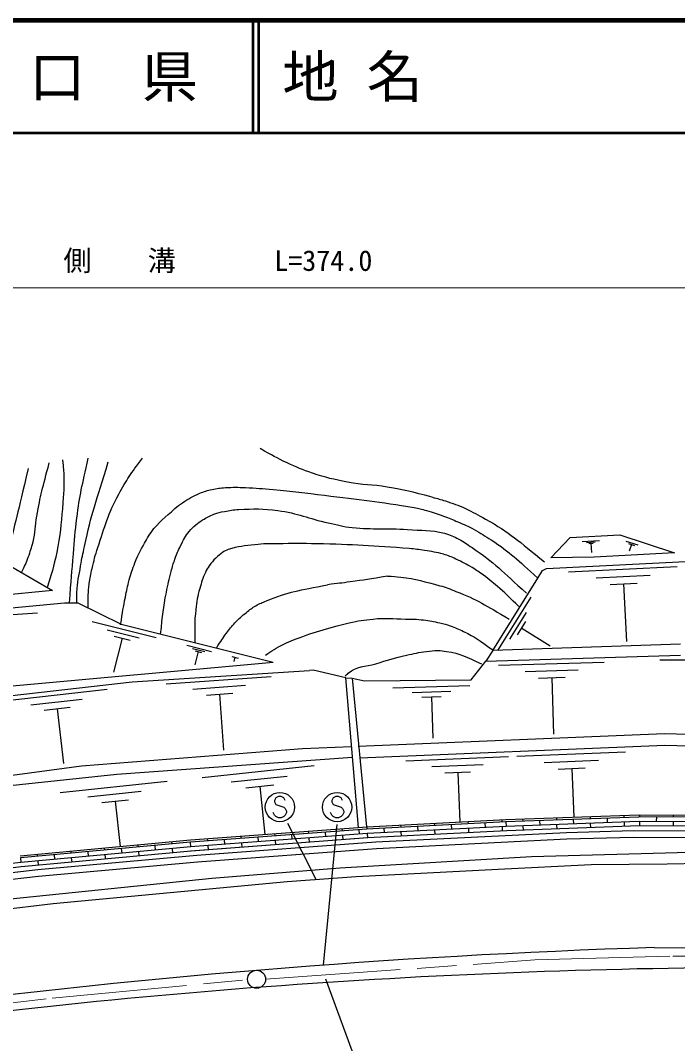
# Model space of a CAD drawing. Units: millimetres, scale not verified. Extents: x 40000 to 680000, y 20000 to 380000.
# Drawn here: x 347102 to 405509, y 289045 to 380000 of the extents above; entities that cross this region are included whole.
import ezdxf
from ezdxf.enums import TextEntityAlignment as Align

# ---------------------------------------------------------------- set-up
doc = ezdxf.new("R2010")
doc.units = ezdxf.units.MM
doc.header["$LTSCALE"] = 1000
doc.linetypes.add('CHAIN', pattern=[18.5, 12, -1.5, 3.5, -1.5])
for name, color, linetype, lineweight in [('M-BGD', 7, 'Continuous', 25), ('M-BMK', 2, 'CHAIN', 13), ('M-BMK-SRVR', 3, 'Continuous', 25), ('M-STR-HTXT', 7, 'Continuous', 13), ('M-STR-STRC', 7, 'Continuous', 25), ('M-STR-STRD', 7, 'Continuous', 25), ('M-TTL', 2, 'Continuous', 140), ('M-TTL-LINE', 7, 'Continuous', 50)]:
    doc.layers.add(name, color=color, linetype=linetype, lineweight=lineweight)
doc.layers.add('M-TTL-TXT', color=7, linetype='Continuous')
doc.styles.add('ＭＳ ゴシック', font='')
doc.styles.get('ＭＳ ゴシック').set_extended_font_data('MS Gothic')

msp = doc.modelspace()

# ---------------------------------------------------------------- linework, layer by layer
at = {"layer": 'M-BGD'}
for p, q in [((394242, 332227), (395969, 334021)), ((395969, 334021), (400375, 334264)), ((400375, 334264), (405224, 332670)), ((397030, 333679), (398578, 333764)), ((397423, 333597), (398197, 333640)), ((397622, 333504), (398009, 333526)), ((397816, 333515), (397861, 332689)), ((400916, 333722), (401988, 333370)), ((401137, 333492), (401673, 333315)), ((401405, 333403), (401217, 332832)), ((344408, 332543), (349955, 329307)), ((398095, 332294), (394242, 332227)), ((405224, 332670), (398095, 332294)), ((393091, 330426), (393515, 331103)), ((393515, 331103), (393853, 331273)), ((393853, 331273), (407400, 331950)), ((395826, 330971), (405468, 331453)), ((389077, 324001), (393091, 330426)), ((398268, 330449), (403089, 330690)), ((349955, 329307), (336390, 328025)), ((399506, 329866), (401916, 329987)), ((400711, 329926), (400968, 324784)), ((389543, 323992), (392512, 328743)), ((335955, 326770), (351012, 328225)), ((351012, 328225), (352190, 328222)), ((352190, 328222), (356043, 326329)), ((339576, 326756), (348621, 327326)), ((353477, 326557), (359168, 325136)), ((390602, 324982), (392086, 327358)), ((391290, 325378), (392032, 326566)), ((354805, 325823), (357650, 325112)), ((356043, 326329), (369555, 322954)), ((391661, 325972), (394195, 324389)), ((356133, 325088), (355375, 322052)), ((355421, 325265), (356844, 324910)), ((361877, 324459), (364091, 323906)), ((362393, 324173), (363501, 323897)), ((362910, 323887), (362615, 322706)), ((362633, 323957), (363187, 323818)), ((389077, 324001), (388483, 323051)), ((405768, 324538), (389077, 324001)), ((333232, 319673), (369555, 322954)), ((365893, 323456), (366445, 323318)), ((366169, 323387), (366077, 323019)), ((387165, 321367), (388483, 323051)), ((388483, 323051), (405784, 323564)), ((389600, 322684), (398994, 322963)), ((403948, 323171), (413400, 323137)), ((357023, 321197), (372795, 322214)), ((373125, 322243), (372795, 322214)), ((376032, 321564), (373125, 322243)), ((391967, 322128), (396664, 322267)), ((333063, 318488), (357023, 321197)), ((360048, 321014), (369380, 321684)), ((376032, 321564), (376581, 321536)), ((377135, 308260), (376032, 321564)), ((376581, 321536), (377682, 321282)), ((376581, 321536), (377850, 308313)), ((377682, 321282), (387165, 321367)), ((393160, 321536), (395509, 321606)), ((394334, 321571), (394483, 316561)), ((345654, 319509), (354801, 320543)), ((362426, 320559), (367092, 320894)), ((363637, 320021), (365970, 320188)), ((380193, 320671), (387057, 320875)), ((381922, 320265), (385354, 320366)), ((348010, 319158), (352583, 319675)), ((364804, 320104), (365161, 315127)), ((382794, 319832), (384510, 319883)), ((383652, 319858), (383760, 316197)), ((349222, 318677), (351509, 318936)), ((350365, 318807), (350917, 313928)), ((404360, 316568), (377123, 315446)), ((424996, 316014), (404360, 316568)), ((352536, 313747), (372179, 315271)), ((372179, 315271), (376540, 315445)), ((404367, 315530), (377264, 314413)), ((391224, 314588), (400877, 314986)), ((424966, 314977), (404367, 315530)), ((355669, 312985), (376616, 314517)), ((381350, 314181), (390484, 314557)), ((383659, 313666), (388226, 313854)), ((393664, 314044), (398490, 314243)), ((334502, 310783), (355669, 312985)), ((346355, 312900), (352536, 313747)), ((363260, 312698), (373222, 313758)), ((384826, 313104), (387109, 313199)), ((385967, 313151), (386149, 308741)), ((394897, 313450), (397310, 313549)), ((396104, 313500), (396282, 309173)), ((350640, 311354), (360137, 312365)), ((365821, 312299), (370802, 312829)), ((367137, 311767), (369627, 312032)), ((353081, 310974), (357830, 311479)), ((368382, 311899), (368836, 307637)), ((354336, 310467), (356710, 310720)), ((355523, 310593), (355952, 306563)), ((390233, 308951), (402065, 309385)), ((400733, 309336), (400740, 309136)), ((402065, 309385), (421024, 309294)), ((402125, 309385), (402124, 309186)), ((405125, 309370), (405124, 309172)), ((390250, 308752), (377869, 308116)), ((390286, 308354), (377907, 307717)), ((377917, 308318), (390233, 308951)), ((380890, 308470), (380900, 308272)), ((382398, 308349), (382418, 307949)), ((383886, 308624), (383896, 308426)), ((385394, 308503), (385415, 308103)), ((386882, 308779), (386892, 308580)), ((388390, 308657), (388411, 308257)), ((389878, 308933), (389888, 308734)), ((402069, 309184), (390242, 308751)), ((390248, 308752), (390262, 308352)), ((402075, 308784), (390259, 308352)), ((402120, 308386), (390321, 307954)), ((391739, 309006), (391747, 308806)), ((391761, 308407), (391776, 308008)), ((393246, 308861), (393260, 308462)), ((394737, 309116), (394745, 308916)), ((394759, 308516), (394774, 308117)), ((396243, 308971), (396258, 308571)), ((397735, 309226), (397742, 309026)), ((397757, 308626), (397772, 308227)), ((399241, 309081), (399256, 308681)), ((400755, 308736), (400770, 308337)), ((421020, 309094), (402076, 309186)), ((421012, 308694), (402098, 308786)), ((402122, 308786), (402120, 308386)), ((420991, 308294), (402120, 308386)), ((421005, 308294), (402120, 308386)), ((403624, 309179), (403622, 308779)), ((405122, 308772), (405120, 308372)), ((362204, 307140), (377917, 308318)), ((377876, 308116), (362206, 306940)), ((377928, 307719), (362211, 306539)), ((366699, 307477), (366714, 307278)), ((369691, 307702), (369706, 307503)), ((371202, 307615), (371232, 307216)), ((372683, 307926), (372698, 307727)), ((374193, 307839), (374223, 307441)), ((375674, 308150), (375689, 307952)), ((375719, 307553), (375749, 307154)), ((377185, 308064), (377215, 307665)), ((377869, 308116), (377869, 308115)), ((377894, 308315), (377904, 308118)), ((377907, 307717), (377907, 307717)), ((377924, 307718), (377945, 307319)), ((390321, 307955), (377945, 307319)), ((390321, 307954), (377945, 307318)), ((378698, 306973), (395631, 307820)), ((379402, 308195), (379422, 307795)), ((380920, 307872), (380941, 307473)), ((382439, 307550), (382439, 307549)), ((383917, 308026), (383937, 307627)), ((385435, 307704), (385435, 307703)), ((386913, 308180), (386933, 307781)), ((388431, 307858), (388431, 307857)), ((389909, 308334), (389929, 307935)), ((395631, 307820), (401558, 307989)), ((401558, 307989), (416713, 307905)), ((347084, 305743), (362204, 307140)), ((362220, 306941), (347103, 305544)), ((362254, 306542), (347140, 305146)), ((357541, 306709), (357560, 306510)), ((359053, 306648), (359090, 306250)), ((360529, 306986), (360547, 306786)), ((362174, 306937), (362211, 306539)), ((377980, 307321), (362216, 306138)), ((377945, 307318), (362287, 306144)), ((362781, 305788), (378698, 306973)), ((363708, 307253), (363723, 307054)), ((363753, 306655), (363783, 306256)), ((365219, 307166), (365249, 306767)), ((366744, 306879), (366774, 306480)), ((368210, 307390), (368240, 306992)), ((368270, 306593), (368270, 306591)), ((369736, 307104), (369766, 306705)), ((371262, 306817), (371262, 306816)), ((372728, 307328), (372757, 306929)), ((374253, 307042), (374253, 307040)), ((377218, 307264), (377218, 307264)), ((377245, 307266), (377245, 307265)), ((377945, 307319), (377945, 307318)), ((378735, 306384), (395655, 307230)), ((379443, 307396), (379443, 307395)), ((395655, 307230), (401565, 307398)), ((401565, 307398), (416712, 307314)), ((362287, 306144), (347178, 304747)), ((362287, 306144), (347178, 304747)), ((348579, 305881), (348598, 305682)), ((348641, 304518), (362781, 305788)), ((350092, 305820), (350128, 305422)), ((351567, 306157), (351585, 305958)), ((353079, 306096), (353116, 305698)), ((354554, 306433), (354572, 306234)), ((354609, 305836), (354646, 305438)), ((356066, 306372), (356103, 305974)), ((357596, 306112), (357633, 305714)), ((360584, 306388), (360621, 305990)), ((362287, 306144), (362287, 306143)), ((362829, 305199), (378735, 306384)), ((365279, 306368), (365279, 306367)), ((347134, 305145), (335264, 303738)), ((347178, 304747), (335296, 303339)), ((347104, 305544), (347141, 305146)), ((348635, 305284), (348671, 304885)), ((348699, 303930), (362829, 305199)), ((351622, 305560), (351659, 305161)), ((334366, 302827), (348641, 304518)), ((334401, 302332), (348699, 303930))]:
    msp.add_line(p, q, dxfattribs=at)
for points, knots in [([(351455, 328224), (351618, 330339), (351657, 330880), (351810, 332580), (351922, 333823), (351958, 334522), (352113, 335760), (352376, 337865), (352572, 338583), (353129, 341094)], [0, 0, 0, 0, 1, 1, 1, 2, 2, 2, 3, 3, 3, 3]), ([(353129, 327801), (353122, 328789), (353102, 329098), (353213, 329918), (353286, 330451), (353345, 330748), (353467, 331273), (353639, 332007), (353737, 332420), (353975, 333135), (354603, 335023), (354882, 336131), (355838, 337877), (356560, 339196), (356890, 339688), (357955, 341094)], [0, 0, 0, 0, 1, 1, 1, 2, 2, 2, 3, 3, 3, 4, 4, 4, 5, 5, 5, 5]), ([(383693, 337623), (381820, 338106), (381277, 338255), (379701, 338519), (378334, 338747), (377540, 338683), (376180, 338950), (374945, 339194), (374253, 339351), (373058, 339748), (372153, 340048), (371666, 340276), (370800, 340677), (369842, 341122), (369522, 341308), (368409, 341939)], [0, 0, 0, 0, 1, 1, 1, 2, 2, 2, 3, 3, 3, 4, 4, 4, 5, 5, 5, 5]), ([(347202, 330934), (347503, 331562), (347594, 331747), (347795, 332289), (347988, 332808), (348087, 333105), (348218, 333643), (348431, 334521), (348405, 335039), (348557, 335929), (348875, 337804), (349076, 338431), (349657, 340671)], [0, 0, 0, 0, 1, 1, 1, 2, 2, 2, 3, 3, 3, 4, 4, 4, 4]), ([(350843, 340925), (350898, 340529), (350901, 340409), (350927, 340078), (351017, 338934), (350957, 338285), (350868, 337141), (350748, 335604), (350703, 334735), (350419, 333220), (350149, 331777), (349997, 331261), (349488, 329579)], [0, 0, 0, 0, 1, 1, 1, 2, 2, 2, 3, 3, 3, 4, 4, 4, 4]), ([(352113, 328225), (352093, 328659), (352101, 328792), (352113, 329156), (352143, 330091), (352306, 330603), (352451, 331527), (352556, 332193), (352650, 332560), (352790, 333220), (353424, 336211), (353812, 337194), (354907, 340755)], [0, 0, 0, 0, 1, 1, 1, 2, 2, 2, 3, 3, 3, 4, 4, 4, 4]), ([(356007, 326277), (356192, 327459), (356235, 327779), (356431, 328733), (356553, 329330), (356607, 329669), (356769, 330257), (356936, 330862), (357046, 331197), (357277, 331781), (357604, 332606), (357873, 333031), (358293, 333813), (358441, 334087), (358536, 334236), (358717, 334490), (359394, 335443), (359974, 335814), (360833, 336607), (361076, 336831), (361238, 336928), (361511, 337115), (362072, 337499), (362414, 337682), (363035, 337961), (363445, 338146), (363696, 338202), (364135, 338300), (364592, 338402), (364854, 338440), (365321, 338469), (366014, 338513), (366405, 338500), (367099, 338469), (368059, 338427), (368597, 338391), (369554, 338300), (371343, 338130), (372343, 338011), (374126, 337792), (377241, 337409), (378992, 337225), (382085, 336691), (382519, 336616), (382759, 336550), (383185, 336437), (383792, 336278), (384119, 336143), (384709, 335929), (385212, 335748), (385489, 335634), (385979, 335421), (386549, 335174), (386876, 335047), (387419, 334744), (388028, 334404), (388358, 334193), (388943, 333813), (390697, 332674), (391222, 332092), (393091, 330426)], [0, 0, 0, 0, 1, 1, 1, 2, 2, 2, 3, 3, 3, 4, 4, 4, 5, 5, 5, 6, 6, 6, 7, 7, 7, 8, 8, 8, 9, 9, 9, 10, 10, 10, 11, 11, 11, 12, 12, 12, 13, 13, 13, 14, 14, 14, 15, 15, 15, 16, 16, 16, 17, 17, 17, 18, 18, 18, 19, 19, 19, 20, 20, 20, 20]), ([(383693, 337623), (384260, 337477), (384420, 337430), (384879, 337284), (385587, 337059), (385986, 336926), (386657, 336607), (387364, 336269), (387750, 336058), (388435, 335675), (390646, 334438), (391322, 333753), (393684, 331865)], [0, 0, 0, 0, 1, 1, 1, 2, 2, 2, 3, 3, 3, 4, 4, 4, 4]), ([(359563, 325431), (359754, 327204), (359781, 327716), (360071, 329156), (360219, 329887), (360299, 330299), (360495, 331019), (360613, 331453), (360680, 331696), (360833, 332119), (361004, 332593), (361115, 332854), (361341, 333305), (361601, 333822), (361747, 334119), (362103, 334575), (362305, 334833), (362446, 334956), (362696, 335167), (362913, 335351), (363046, 335442), (363289, 335591), (363667, 335822), (363894, 335932), (364305, 336099), (364654, 336241), (364866, 336282), (365236, 336353), (365728, 336446), (366006, 336502), (366506, 336522), (367861, 336577), (368634, 336621), (369977, 336437), (371765, 336192), (372701, 335718), (374465, 335337), (375289, 335159), (375742, 334990), (376581, 334913), (378493, 334738), (379577, 334876), (381492, 334744), (382785, 334655), (383540, 334733), (384794, 334405), (385311, 334270), (385591, 334145), (386064, 333897), (386552, 333642), (386792, 333442), (387249, 333135), (389296, 331763), (389894, 331067), (392075, 329071)], [0, 0, 0, 0, 1, 1, 1, 2, 2, 2, 3, 3, 3, 4, 4, 4, 5, 5, 5, 6, 6, 6, 7, 7, 7, 8, 8, 8, 9, 9, 9, 10, 10, 10, 11, 11, 11, 12, 12, 12, 13, 13, 13, 14, 14, 14, 15, 15, 15, 16, 16, 16, 17, 17, 17, 18, 18, 18, 18]), ([(391398, 327886), (390608, 328671), (390392, 328895), (389705, 329495), (389156, 329974), (388851, 330246), (388265, 330680), (387882, 330964), (387662, 331118), (387249, 331357), (386699, 331677), (386392, 331863), (385810, 332119), (385389, 332305), (385154, 332421), (384709, 332543), (384059, 332721), (383683, 332783), (383016, 332881), (382488, 332959), (382193, 333009), (381661, 333051), (378459, 333301), (376660, 333403), (373449, 333474), (372093, 333504), (371333, 333498), (369977, 333474), (369183, 333460), (368732, 333498), (367945, 333389), (367014, 333261), (366461, 333281), (365575, 332966), (365366, 332892), (365248, 332840), (365067, 332712), (364817, 332537), (364691, 332418), (364474, 332204), (364224, 331957), (364078, 331818), (363881, 331527), (363732, 331306), (363653, 331177), (363543, 330934), (363295, 330392), (363202, 330067), (363035, 329495), (362827, 328785), (362791, 328365), (362696, 327632), (362547, 326484), (362584, 326048), (362611, 324669)], [0, 0, 0, 0, 1, 1, 1, 2, 2, 2, 3, 3, 3, 4, 4, 4, 5, 5, 5, 6, 6, 6, 7, 7, 7, 8, 8, 8, 9, 9, 9, 10, 10, 10, 11, 11, 11, 12, 12, 12, 13, 13, 13, 14, 14, 14, 15, 15, 15, 16, 16, 16, 17, 17, 17, 18, 18, 18, 18]), ([(379714, 330595), (378119, 330333), (377702, 330258), (376406, 330084), (375616, 329979), (375359, 329945), (374380, 329833)], [0, 0, 0, 0, 1, 1, 1, 2, 2, 2, 2]), ([(379714, 330595), (380268, 330581), (380437, 330557), (380899, 330511), (382281, 330372), (383025, 330089), (384371, 329749), (384949, 329602), (385253, 329453), (385810, 329241), (387759, 328498), (388389, 328029), (390551, 326785)], [0, 0, 0, 0, 1, 1, 1, 2, 2, 2, 3, 3, 3, 4, 4, 4, 4]), ([(364559, 324245), (364940, 324858), (365046, 325039), (365405, 325515), (365688, 325891), (365848, 326101), (366167, 326447), (366533, 326842), (366764, 327040), (367183, 327378), (367497, 327632), (367683, 327764), (368030, 327971), (368373, 328175), (368594, 328237), (368961, 328394), (370974, 329256), (371838, 329301), (374380, 329833)], [0, 0, 0, 0, 1, 1, 1, 2, 2, 2, 3, 3, 3, 4, 4, 4, 5, 5, 5, 6, 6, 6, 6]), ([(368877, 323568), (369224, 323820), (369334, 323889), (369639, 324076), (370205, 324425), (370546, 324587), (371163, 324838), (373119, 325635), (374282, 325916), (376327, 326447), (377138, 326657), (377612, 326695), (378444, 326785), (379562, 326907), (380199, 326813), (381323, 326785), (381952, 326770), (382307, 326782), (382931, 326701), (383497, 326626), (383813, 326570), (384371, 326447), (384739, 326365), (384947, 326319), (385302, 326193), (385777, 326024), (386032, 325901), (386487, 325685), (387548, 325181), (387888, 324882), (389027, 324076)], [0, 0, 0, 0, 1, 1, 1, 2, 2, 2, 3, 3, 3, 4, 4, 4, 5, 5, 5, 6, 6, 6, 7, 7, 7, 8, 8, 8, 9, 9, 9, 10, 10, 10, 10]), ([(375989, 321705), (376081, 321828), (376139, 321865), (376243, 321959), (376996, 322639), (377728, 322508), (378698, 322806), (379749, 323129), (380336, 323322), (381407, 323568), (382096, 323726), (382484, 323819), (383185, 323907), (383580, 323956), (383803, 323992), (384201, 323991), (384501, 323991), (384667, 323950), (384963, 323907), (386247, 323718), (386710, 323409), (388096, 322806)], [0, 0, 0, 0, 1, 1, 1, 2, 2, 2, 3, 3, 3, 4, 4, 4, 5, 5, 5, 6, 6, 6, 7, 7, 7, 7])]:
    msp.add_open_spline(points, degree=3, knots=knots, dxfattribs=at)
msp.add_open_spline([(347795, 340163), (346779, 335929), (346779, 335929), (345763, 331696)], degree=3, dxfattribs=at)
at = {"layer": 'M-BMK'}
for p, q in [((392837, 296475), (405102, 296805)), ((405102, 296805), (411026, 296822)), ((368893, 294766), (392837, 296475)), ((349923, 293082), (367294, 294723)), ((337465, 291612), (349923, 293082))]:
    msp.add_line(p, q, dxfattribs=at)
at = {"layer": 'M-BMK-SRVR'}
msp.add_circle((368093, 294760), 800, dxfattribs=at)
at = {"layer": 'M-STR-HTXT'}
msp.add_line((550701, 356225), (178595, 356225), dxfattribs=at)
at = {"layer": 'M-STR-STRC'}
for p, q in [((369812, 310890), (369694, 310653)), ((369694, 310653), (369694, 310535)), ((369694, 310535), (369812, 310299)), ((370049, 311008), (369812, 310890)), ((369812, 310299), (370521, 310063)), ((370285, 311008), (370049, 311008)), ((370521, 310890), (370285, 311008)), ((370640, 310653), (370521, 310890)), ((374894, 310890), (374776, 310653)), ((374776, 310653), (374776, 310535)), ((374776, 310535), (374894, 310299)), ((375130, 311008), (374894, 310890)), ((374894, 310299), (375603, 310063)), ((375367, 311008), (375130, 311008)), ((375603, 310890), (375367, 311008)), ((375721, 310653), (375603, 310890)), ((369694, 309353), (369576, 309590)), ((369812, 309235), (369694, 309353)), ((370521, 310063), (370640, 309944)), ((370640, 309353), (370521, 309235)), ((370640, 309944), (370758, 309708)), ((370758, 309590), (370640, 309353)), ((370758, 309708), (370758, 309590)), ((374776, 309353), (374657, 309590)), ((374894, 309235), (374776, 309353)), ((375603, 310063), (375721, 309944)), ((375721, 309353), (375603, 309235)), ((375721, 309944), (375839, 309708)), ((375839, 309590), (375721, 309353)), ((375839, 309708), (375839, 309590)), ((370049, 309117), (369812, 309235)), ((370285, 309117), (370049, 309117)), ((370521, 309235), (370285, 309117)), ((370850, 308639), (373397, 303599)), ((374052, 296016), (375267, 308506)), ((375130, 309117), (374894, 309235)), ((375367, 309117), (375130, 309117)), ((375603, 309235), (375367, 309117)), ((374207, 294786), (379717, 279896))]:
    msp.add_line(p, q, dxfattribs=at)
for centre in [(370167, 310063), (375248, 310063)]:
    msp.add_circle(centre, 1300, dxfattribs=at)
at = {"layer": 'M-STR-STRD'}
for p, q in [((375492, 304663), (392517, 305671)), ((392517, 305671), (404438, 306009)), ((404438, 306009), (411803, 306211)), ((397833, 304941), (389569, 304525)), ((404574, 304977), (397833, 304941)), ((412311, 305195), (404574, 304977)), ((364099, 303759), (375492, 304663)), ((376935, 303853), (370800, 303412)), ((389569, 304525), (376935, 303853)), ((343473, 301626), (364099, 303759)), ((370800, 303412), (350007, 301453)), ((350007, 301453), (333825, 299523)), ((403421, 297575), (415528, 297491))]:
    msp.add_line(p, q, dxfattribs=at)
for centre, radius, start, end in [((425616, -397741), 695670, 91.8283, 97.59814), ((415108, -322457), 618270, 89.94542, 98.10801)]:
    msp.add_arc(centre, radius, start, end, dxfattribs=at)
at = {"layer": 'M-TTL'}
msp.add_line((680000, 380000), (40000, 380000), dxfattribs=at)
at = {"layer": 'M-TTL-LINE'}
for p, q in [((367750, 380000), (367750, 370000)), ((368250, 380000), (368250, 370000)), ((40000, 370000), (680000, 370000))]:
    msp.add_line(p, q, dxfattribs=at)

# ---------------------------------------------------------------- texts
at = {"layer": 'M-STR-HTXT', "style": 'ＭＳ ゴシック'}
msp.add_text('側\u3000\u3000溝   \u3000\u3000L=374.0', height=1833, dxfattribs=at).set_placement((364648, 357185), align=Align.BOTTOM_CENTER)
at = {"layer": 'M-TTL-TXT', "style": 'ＭＳ ゴシック'}
msp.add_text('山\u3000口\u3000県', height=3666, dxfattribs=at).set_placement((350375, 375000), align=Align.MIDDLE_CENTER)
msp.add_text('地 名', height=3666, dxfattribs=at).set_placement((370380, 375000), align=Align.MIDDLE_LEFT)

doc.saveas('drawing.dxf')
